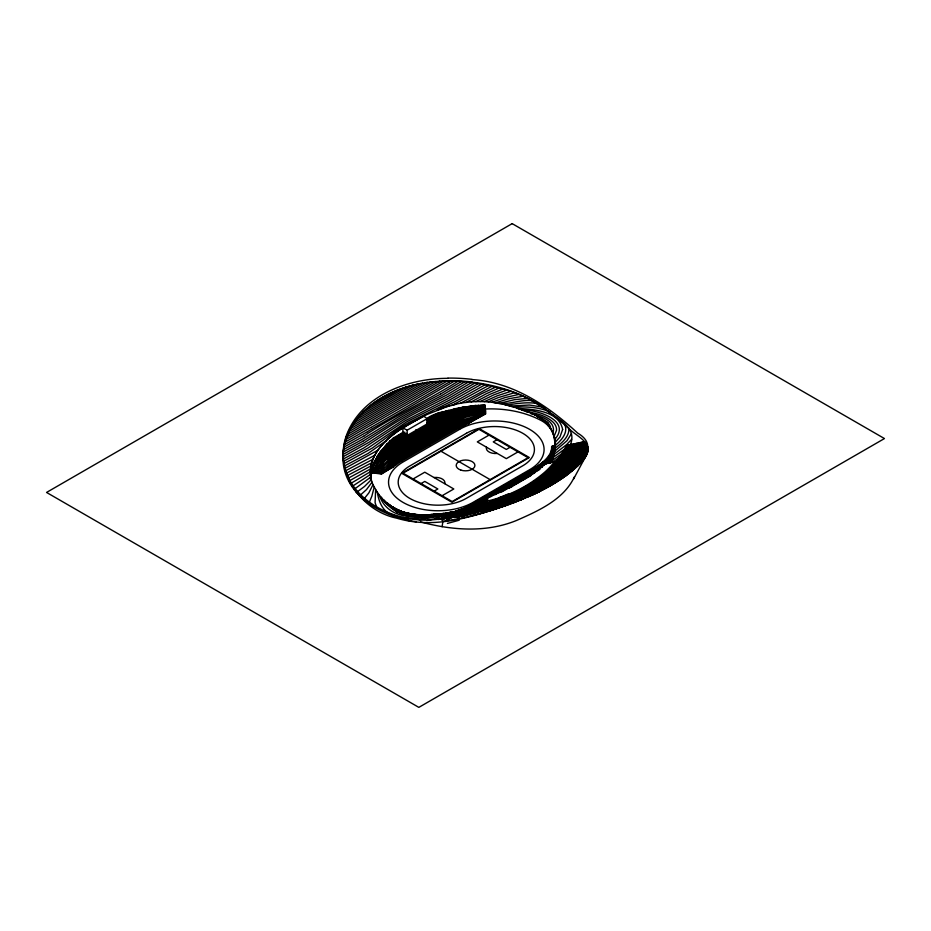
<?xml version="1.0" encoding="UTF-8"?>
<svg xmlns="http://www.w3.org/2000/svg" width="931" height="931" viewBox="0 0 931 931"><rect width="100%" height="100%" fill="white"/><g stroke="black" fill="none" stroke-linecap="round" stroke-linejoin="round"><path stroke-width="1.4" d="M441.876 520.254L441.876 516.274L483.631 504.265M375.635 489.52L375.088 502.635L377.008 508.349M433.462 514.273L443.587 513.668M516.996 408.232C543.576 414.784 565.385 432.938 550.675 462.125M554.888 448.777L555.4 445.134L551.641 446.496C552.048 452.908 547.428 458.04 542.924 461.974A52.648 16.386 -19.6 0 1 536.454 466.85L536.454 467.083A57.722 33.33 0 0 0 542.924 461.974M527.516 497.107C546.485 488.903 564.896 478.522 579.722 463.964C585.646 458.634 592.104 448.463 584.226 441.736L566.63 445.425C546.288 489.124 494.105 498.364 454.654 517.485M370.212 478.871L372.796 468.619M433.38 515.052L433.369 515.227A84.709 16.095 -2.5 0 0 435.394 515.18M442.155 526.737L442.877 521.29C476.637 516.577 509.583 505.94 540.294 491.219M368.839 503.427L371.83 496.258L374.227 487.076M562.638 429.494L559.915 437.093L554.818 442.737M353.128 424.268C327.316 460.589 356.201 509.781 396.618 518.148C439.444 530.996 483.445 513.365 523.443 498.818M480.477 405.125L484.644 404.671L485.517 413.992L465.395 425.002A51.542 29.757 0 0 0 458.157 428.481L401.564 461.148A51.542 29.757 0 0 0 395.535 465.337L381.512 474.042L372.458 472.855L373.238 464.616L380.046 452.222M570.226 445.076C578.36 426.375 554.853 418.182 544.356 407.929C522.931 393.359 497.631 385.073 471.982 382.199M345.68 437.419C359.89 395.966 407.417 378.207 448.032 378.335M345.68 440.049L349.532 430.599L354.944 421.696M553.223 432.147C555.749 420.346 539.619 415.785 530.926 413.725M487.6 497.131L485.877 501.378L485.877 505.44M420.603 521.919C451.791 530.344 485.924 532.951 516.449 520.499C538.397 510.816 563.825 499.668 574.497 476.684M571.506 433.532L567.037 440.7L553.689 452.105M573.543 479.058L586.6 454.735C593.07 442.493 576.056 436.011 569.353 428.97C548.941 410.769 526.352 393.522 498.841 388.157C463.149 378.289 423.151 377.323 389.181 393.755M566.036 446.682L566.63 445.425L562.382 455.05M405.846 426.037C386.062 437.395 362.171 459.588 373.005 484.667L368.862 492.871L363.544 499.516M565.722 447.322L556.249 462.16M554.201 451.139L551.815 455.736L546.346 461.473L538.386 467.071L467.071 508.233A4.62 2.665 0 0 1 466.163 508.652A54.859 31.677 0 0 1 455.631 512.248M554.236 453.013L552.909 455.562L547.335 461.427L539.258 467.094L467.909 508.279A5.795 3.352 0 0 1 466.757 508.792L458.785 511.526M586.6 454.735C575.649 471.552 557.436 482.049 540.12 491.207L532.951 494.698M376.904 457.342L374.064 462.532L381.663 453.979A68.079 39.311 0 0 1 389.845 448.265M571.576 439.362L566.723 444.518L552.979 455.178M353.989 423C369.281 400.877 395.105 388.25 421.033 383.537M372.039 482.188L366.453 489.625L359.436 495.932M554.271 435.976L556.529 430.262A26.138 15.094 0 0 0 553.328 422.383C546.008 415.435 535.732 413.061 526.027 411.665M551.594 461.392L551.501 461.52A109.195 33.982 -19.6 0 1 550.198 463.254C562.952 438.734 549.732 416.995 524.118 410.874C501.262 401.133 475.31 398.608 451.302 405.416M388.53 468.956L393.406 463.836A53.905 31.119 0 0 1 399.888 459.309L456.481 426.631A53.905 31.119 0 0 1 464.325 422.895L473.658 419.962L485.517 413.12M357.073 418.869C365.569 408.15 376.799 399.806 389.053 393.825M559.857 457.284L566.676 450.045L575.09 443.656M554.713 439.455C572.39 419.625 534.534 409.151 521.674 409.954M384.747 446.449L393.045 438.152L403.135 432.333M561.882 454.153L565.292 450.336L573.31 444.029M582.294 443.866L584.226 441.736M552.106 457.389L548.312 461.369L540.143 467.106L468.747 508.326A6.982 4.027 0 0 1 467.362 508.943L459.297 511.701M552.677 457.773L549.302 461.322L541.016 467.129L469.585 508.373A8.158 4.713 0 0 1 467.967 509.094L463.894 510.491M552.758 458.657L546.09 464.208M552.467 459.949L548.08 463.452M377.427 456.213L380.686 453.164A69.266 39.986 0 0 1 389.007 447.346L445.6 414.667A69.266 39.986 0 0 1 455.678 409.861L463.603 407.161L476.218 405.52M371.271 479.698L364.463 486.506L356.224 492.639M557.401 460.659L568.05 449.766L576.859 443.284M586.646 451.756L587.892 450.813M554.201 464.522L569.435 449.475L578.64 442.912M568.922 445.751L570.459 444.296M565.769 447.171L567.98 445.146M564.64 449.452L569.76 444.774M386.353 444.657L393.045 438.978L404.915 432.124M485.319 410.222L484.644 406.358M554.667 445.926C560.811 440.933 568.969 432.578 564.477 424.105M483.364 411.944L482.77 412.456M546.322 472.354L546.951 471.808M388.995 443.179L387.564 444.436A120.262 69.429 0 0 0 380.372 451.756M482.374 412.805L468.328 423.919M370.678 477.149L353.92 489.508M551.233 467.758L570.819 449.196L580.409 442.539M582.748 459.169L585.25 457.168M386.318 440.607L368.164 453.374L344.295 466.047M554.248 449.021C560.59 443.703 569.528 437.454 568.899 428.179M580.129 461.799L584.482 458.331M583.411 459.739L577.383 464.522M582.154 461.287L575.498 466.524M580.409 463.219L572.635 469.247M393.045 439.42L383.479 447.916L407.022 434.137M586.891 454.247C563.29 474.077 537.396 491.3 508.477 502.403M586.425 455.154C565.001 472.96 541.9 488.996 515.937 499.493M585.96 456.062C567.142 471.517 547.265 485.947 524.863 495.804M578.011 465.64L567.084 473.821M550.919 461.404L562.743 453.025M587.252 453.42C562.149 474.729 534.219 492.674 503.264 504.299M547.591 471.202L572.193 448.905L582.189 442.167M579.117 462.055L553.095 480.99L533.638 491.894M576.301 464.825L553.887 480.943L536.163 491.021M571.646 469.468L574.346 467.409M574.415 468.945L549.418 485.796L520.394 500.145M552.048 458.261L565.78 448.288M586.623 451.768C558.647 476.02 526.62 494.978 491.847 507.814M587.845 451.384C559.636 475.741 527.493 494.978 492.476 507.884M587.647 452.059C560.811 474.973 530.717 493.837 497.491 506.092M587.449 452.745C560.916 475.485 530.961 493.93 498.132 506.15M587.996 449.685L560.439 471.109A39.265 22.67 0 0 1 556.715 473.774C534.51 490.288 508.361 499.959 483.177 510.875M587.95 450.243C558.181 476.102 523.955 495.955 486.936 509.583M567.363 472.599L569.411 471.109M564.093 475.508L566.211 473.96M552.735 462.067L561.416 456.167M543.89 474.403C558.402 464.825 569.027 450.569 583.958 441.794M573.612 467.455L554.667 480.885L536.826 491.056M587.787 447.683C554.608 477.254 515.18 497.887 473.821 513.609M587.845 448.172C555.795 476.393 518.346 497.224 478.278 511.875M587.915 448.661C556.273 476.474 519.37 497.049 479.884 511.538M587.985 449.161C557.029 476.265 521.104 496.572 482.526 510.782M549.092 463.37L551.268 461.846A112.965 65.217 0 0 1 550.512 463.161M558.46 460.112L554.585 462.742M370.34 474.531L352.011 486.529M587.17 445.879L554.236 471.773L536.233 483.585L513.342 495.397L468.363 514.657M587.333 446.333L555.202 471.563L537.117 483.468L513.993 495.432L469.829 514.331M587.496 446.775C553.98 476.637 514.331 497.922 472.343 513.435M587.647 447.217C554.329 476.998 514.738 497.864 473.088 513.516M555.458 480.827L558.949 478.476M566.537 475.241L550.116 485.807M442.586 519.649L464.429 510.269M445.705 520.976L446.356 520.545M377.87 450.208L344.796 468.444M439.723 381.221L347.798 434.288M443.563 381.058L346.798 436.942M447.311 380.977L345.867 439.548M431.588 381.896L350.487 428.726M450.907 381.023L448.707 382.408M454.468 381.116L372.516 428.574M564 450.569L571.541 444.401M584.971 442.528C566.653 454.479 552.386 472.157 532.637 482.409M585.25 442.947C565.338 456.69 548.929 475.706 526.55 486.25C504.393 499.167 479.209 505.766 456.516 517.264M585.529 443.365C565.943 457.028 549.546 475.555 527.551 486.075C505.277 499.179 479.861 505.708 457.109 517.52M585.808 443.784C566.525 457.354 550.163 475.404 528.552 485.889C506.417 498.946 481.211 505.603 458.529 517.24M586.088 444.203L577.348 450.441L552.967 470.725L532.648 484.062L510.735 495.245L460.961 516.344M586.367 444.622L553.992 470.469L533.544 483.945L511.387 495.28L462.695 516.123M586.635 445.041L555.004 470.213L534.441 483.817L512.038 495.327L473.134 511.422L463.277 516.321M586.914 445.46L556.016 469.957L535.337 483.701L512.69 495.362L466.582 514.924M448.695 382.408L371.027 427.399M427.236 382.443L352.186 425.793M417.751 384.096L356.585 419.427M539.13 478.01C555.993 468.118 568.096 452.198 584.598 442.109M435.731 381.501L349.044 431.553M364.102 435.952C394.162 415.645 427.352 400.702 457.936 381.303M446.31 518.73L453.327 514.959L469.98 508.559M446.531 519.254L454.084 515.099L474.717 507.116M447.939 519.033L458.355 513.726L479.57 505.614M449.103 518.974L459.111 513.842L485.237 503.729M457.598 518.986L458.867 518.253M367.512 431.681L372.225 428.737M370.235 471.808L350.37 483.689M422.662 383.165L354.187 422.697M360.728 440.258L398.899 416.681A590.801 341.095 0 0 1 414.528 407.964L440.538 394.057M362.857 441.259L400.481 417.693A490.113 282.966 0 0 1 415.831 409.163L441.422 395.733L464.767 381.85M462.09 518.09L464.01 516.891M463.603 517.752L464.778 517.031M412.363 385.353L359.587 415.843M461.38 381.535L440.572 394.034M550.873 483.596L554.55 481.339M406.219 387.087L363.23 411.909M398.561 389.74L390.287 394.686A28.733 16.583 0 0 1 389.484 395.151L368.49 407.103M468.142 382.21L446.845 394.895L417.123 410.373A413.888 238.953 0 0 0 407.487 415.61A389.624 224.953 0 0 0 391.404 425.164L363.893 442.97L343.527 454.165M532.043 482.758L532.625 482.421M469.841 516.298L471.295 515.495M471.423 515.925L474.158 514.401M409.209 423.989L427.201 414.435L447.148 406.614M402.89 433.229L402.89 427.969L423.454 416.087L427.259 418.578L427.259 426.468M427.492 418.263C429.424 415.692 442.423 411.397 443.144 411.874L427.096 421.138M402.89 427.969L407.196 430.169L427.259 418.578M403.728 432.38L389.461 441.469L404.159 432.973M426.654 419.136L439.048 412.84L426.503 420.079M426.654 419.578L433.986 415.342L446.484 410.792M406.184 433.218L386.505 444.576L401.564 461.148L399.038 459.705M426.712 422.767L449.033 410.152L433.986 415.785M389.845 448.265L446.438 415.587A68.091 39.311 0 0 1 456.341 410.862L467.944 407.208L479.093 405.253M471.214 401.936L486.203 393.766L498.841 388.157M482.584 412.619L485.517 410.92M485.517 411.805L479.395 415.342L462.323 419.881A57.443 33.167 0 0 0 453.967 423.873L397.374 456.551A57.443 33.167 0 0 0 390.473 461.369L381.512 471.563L372.458 466.931M388.332 469.224L381.512 473.157L372.458 471.97M485.517 413.55L471.261 421.778L464.988 423.896A52.718 30.432 0 0 0 457.319 427.562L400.726 460.228A52.718 30.432 0 0 0 394.383 464.662L390.799 468.2L381.512 473.6L372.458 472.413M413.085 478.965L424.78 472.203L453.816 488.973L442.109 495.723M489.008 435.126L477.3 441.888L506.336 458.646L518.032 451.884M421.056 483.573L424.78 481.42L437.861 488.973L434.137 491.114M496.979 439.735L493.255 441.888L506.336 449.44L510.06 447.287M467.083 509.56L464.569 508.105L536.186 467.013L542.296 467.164M487.902 498.329L470.423 508.419A9.345 5.388 0 0 1 468.561 509.245L464.639 510.584M490.393 496.886L541.889 467.153M487.483 499.086L471.249 508.466A10.52 6.075 0 0 1 469.166 509.397M494.978 494.768L539.119 469.282M473.344 507.791L487.076 499.854M499.551 492.65L539.992 469.305M474.17 507.826L487.902 499.9M501.634 491.975L534.766 472.843M474.624 508.105L486.82 501.053M508.78 488.379L511.212 486.971M512.434 486.261L530.751 475.694M477.44 506.999L486.098 501.995M480.408 505.812L486.645 502.205M483.515 504.544L486.029 503.089M466.094 402.483L481.478 393.801L495.315 387.273M370.387 468.98L349.078 481.013M471.493 382.641L447.613 396.699L418.426 411.572A354.28 204.541 0 0 0 403.658 419.706L368.769 442.411L343.399 456.551M474.845 383.13L448.37 398.491L405.241 420.719L363.707 448.02L343.504 458.913M475.869 401.633L489.881 394.348L502.554 389.205M441.957 516.67L443.68 515.693M442.062 517.147L446.985 514.855M442.167 517.613L450.348 513.959M442.26 518.09L454.06 513.016M442.365 518.567L457.924 512.027M442.469 519.044L461.648 510.956M460.263 403.379L491.777 386.377M473.064 515.506L475.043 514.401M476.463 514.61L477.673 513.97M374.623 455.387L345.366 470.877M370.864 427.504L345.25 442.039M344.714 444.506L367.268 431.809M344.167 446.985L363.777 436.139M347.903 478.383L370.829 465.989M542.482 488.379L544.984 487.029M478.197 383.653L449.126 400.283L406.835 421.731L368.013 448.02L343.644 461.287M481.56 384.259L449.882 402.076L408.418 422.744A223.475 129.025 0 0 0 394.465 431.775L372.33 448.032L343.946 463.661M343.853 449.394L360.378 440.444M343.69 451.779L362.718 441.341M480.221 401.54L493.814 394.872L506.278 390.275M346.926 475.834L371.62 462.8M372.831 459.32L346.088 473.332M547.102 485.901L546.229 486.354M480.024 513.644L481.804 512.725M481.897 513.121L484.562 511.794M483.771 512.585L487.669 510.712M423.465 416.25C400.004 428.621 366.651 446.764 370.829 478.08M452.536 405.113L488.344 385.632M484.923 384.899L454.805 401.738L436.814 410.28M484.341 401.61L497.305 395.768L510.269 391.555M488.275 401.843L498.353 397.572L514.273 392.835M508.745 494.803L453.874 517.31M525.456 495.862L532.462 492.452M526.062 495.92L533.335 492.383M481.548 511.247L480.617 511.596M485.761 512.015L488.356 510.782M487.995 511.352L490.602 510.13M490.241 510.677L494.233 508.85M454.409 513.481L460.077 510.875M535.86 491.184L534.557 491.801M453.083 517.136L491.417 501.576M498.62 498.946L473.96 507.372M487.553 509.676L490.753 508.221M492.639 509.944L496.211 508.338M514.738 500.028L509.152 502.437M495.28 509.106L499.97 507.034M516.554 499.54L524.456 496.002M518.183 500.482L508.698 504.602M526.655 496.979L513.621 502.798M393.592 467.059L381.512 471.842L372.458 470.655M493.093 507.965L496.549 506.452M498.062 508.221L501.774 506.592M501.239 507.174L507.209 504.59M442.19 516.449L434.544 518.788A111.138 64.169 0 0 1 426.77 520.569M509.827 502.472L513.633 500.808M498.772 506.208L502.298 504.672M503.927 504.346L507.849 502.659M504.753 505.987L512.539 502.612M464.802 507.965L469.084 505.754M492.068 402.239L504.916 397.618L518.753 394.441M449.149 512.62L436.988 516.717L419.171 519.835M454.619 511.806L444.215 515.937M439.746 413.876L441.096 413.364A120.483 69.557 0 0 1 455.445 408.662L463.58 407.15L462.742 407.336A111.883 64.588 0 0 0 444.995 412.41M470.167 509.641L464.36 508.198L454.165 511.678L444.902 513.412M438.908 409.442L442.981 407.964M443.61 513.342C430.553 517.589 416.18 519.789 402.658 517.485M481.35 511.654L482.002 511.433M495.746 402.774L508.873 398.736L523.315 396.175M438.198 519.521L442.97 518.125M467.327 515.041L468.084 514.796M473.32 507.546L463.114 510.537M447.055 406.638L455.794 404.31M442.621 520.033L441.876 516.274L457.191 513.54M463.207 510.514L450.848 513.877M554.515 450.057L551.268 450.953L554.515 451.267M499.388 403.379L514.482 399.667L527.993 398.352M493.407 402.378C506.371 406.44 519.23 399.027 532.509 400.702M485.877 501.378C507.674 496.677 528.342 486.459 545.147 471.808A126.651 73.118 0 0 0 554.178 462.067L554.178 466.128M454.584 408.872L455.352 408.709L454.665 408.988A70.453 40.673 0 0 0 444.762 413.748L388.169 446.426A70.453 40.673 0 0 0 380.395 451.756M464.232 510.13L472.448 508.454M432.17 514.447C425.863 515.855 419.322 516.088 412.887 515.646C393.801 515.797 381.035 500.18 373.005 484.667M438.012 513.993C417.181 519.51 386.807 519.684 379.126 494.501M446.531 513.388L454.654 511.864L464.965 508.349A2.258 1.303 0 0 0 465.407 508.151L536.628 467.025C543.948 462.218 553.107 455.853 552.816 446.042L555.4 446.019M452.373 512.574L465.558 508.501A3.433 1.978 0 0 0 466.245 508.198L537.513 467.048C544.996 462.137 554.306 455.608 554.003 445.588L555.4 445.577M464.034 510.176L446.822 512.969M553.631 455.457L548.522 456.26L552.607 457.249M425.025 382.757L427.376 382.432M425.979 514.715C409.291 516.961 391.032 511.596 381.245 497.049M455.34 511.713C431.681 515.332 401.948 519.824 383.909 499.877M506.545 405.066C516.821 403.612 527.318 401.726 537.664 403.623M510.153 406.056L529.355 405.032L543.215 407.173M554.178 462.067L546.322 463.033A228.886 132.144 0 0 1 487.623 497.142M482.339 412.642L471.179 414.667L460.996 417.879A59.817 34.528 0 0 0 452.291 422.034L395.698 454.712A59.805 34.528 0 0 0 388.506 459.728L383.397 465.023L379.964 470.772L372.458 469.783M429.75 382.199L448.032 380.965M482.351 405.846L469.177 408.081L457.005 411.863A66.904 38.625 0 0 0 447.276 416.506L390.683 449.184A66.904 38.625 0 0 0 382.641 454.805L377.614 459.867L372.458 467.153M478.988 405.648L484.795 405.602L482.595 405.811M478.988 406.091L484.644 405.474L485.156 407.836L471.202 409.966L458.331 413.864A64.542 37.263 0 0 0 448.951 418.345L392.358 451.023A64.542 37.263 0 0 0 384.596 456.446L379.08 462.16L375.356 468.409L372.458 468.025M478.988 406.521L484.644 405.916M484.981 406.719L470.772 408.895L457.668 412.864A65.717 37.938 0 0 0 448.114 417.425L391.52 450.104A65.717 37.938 0 0 0 383.619 455.62L377.998 461.439L374.192 467.816L372.458 467.595M485.342 408.942L471.633 411.036L459.006 414.865A63.355 36.577 0 0 0 449.789 419.276L393.196 451.942A63.355 36.577 0 0 0 385.574 457.261C379.86 459.728 378.917 470.772 372.458 468.468M485.505 410.059L472.064 412.119L459.67 415.878A62.179 35.902 0 0 0 450.627 420.195L394.034 452.862A62.179 35.89 0 0 0 386.551 458.087C380.511 460.798 380.092 472.25 372.458 468.91M430.006 514.61L438.094 513.982M436.034 514.366L443.831 513.9M440.072 514.366L444.075 514.133M551.618 461.194L543.401 461.636L546.148 462.719M484.865 409.035C504.497 408.092 524.921 411.63 542.284 421.103A40.056 23.124 0 0 1 548.056 425.676M419.206 514.703C407.685 514.703 395.594 511.422 387.284 503.019M513.854 407.208C526.038 406.544 538.77 406.882 550.046 412.037M517.601 408.441L518.253 408.43C532.823 409.279 559.112 410.757 562.638 429.482M345.727 437.43A119.529 82.184 3.3 0 0 343.074 453.979C340.35 491.94 378.277 515.099 411.002 520.545M551.641 446.496L555.4 446.449M422.569 514.808C409.71 514.983 396.245 511.678 386.749 502.565L397.677 512.737L389.181 504.625L401.82 514.04L391.765 506.569L406.056 515.076L394.465 508.314L410.466 515.867L397.409 509.897L415.063 516.414L400.621 511.294L419.858 516.74L404.17 512.492L424.827 516.833L408.092 513.458L421.219 515.437L412.433 514.18M502.437 486.506L511.771 487.006M464.569 508.105L472.122 508.512M416.238 521.744L407.708 520.417M471.982 379.569C513.307 382.106 548.208 405.963 577.709 433.113C607 450.429 563.977 473.786 550.361 483.154C512.201 502.961 470.097 517.95 426.887 520.138C390.205 520.499 345.715 497.945 343.167 457.342M372.458 469.34C380.988 473.879 381.279 461.869 387.529 458.913A60.992 35.215 0 0 1 394.872 453.781L451.465 421.115A60.992 35.215 0 0 1 460.333 416.879L471.784 413.352L484.073 411.316L485.517 410.49L484.644 407.231M372.458 470.225L381.116 471.354L384.48 465.744L389.484 460.554A58.63 33.853 0 0 1 396.536 455.631L453.129 422.953A58.63 33.853 0 0 1 461.66 418.88C469.271 415.133 478.383 415.854 485.517 411.362L484.644 407.673M372.458 471.098L381.512 472.285L384.352 470.655L391.451 462.195A56.267 32.48 0 0 1 398.212 457.47L454.805 424.792A56.267 32.48 0 0 1 462.986 420.882L477.533 416.809L485.517 412.235L484.644 408.546M372.458 471.54L381.512 472.727L386.237 469.992L392.428 463.021A55.08 31.805 0 0 1 399.05 458.389L455.643 425.711A55.08 31.805 0 0 1 463.65 421.894L475.753 418.322L485.517 412.677L484.644 404.671M398.759 516.891L400.819 517.252M410.559 513.865L402.471 511.957L392.335 506.941M396.746 516.274L388.343 513.26C381.361 508.291 378.58 500.366 377.253 491.987M502.996 404.147L512.399 406.719M537.571 416.89C542.692 418.857 548.859 421.615 550.652 427.259M456.295 512.492L454.165 511.678L454.77 512.457M536.186 467.234L538.525 468.456M455.806 427.131L458.157 428.481L442.923 411.723M427.48 443.447L429.854 444.82L415.994 429.563M440.98 451.232L490.137 479.616M502.437 486.715L504.905 488.147M392.789 508.989L393.732 509.536M546.59 421.929L548.243 423.337M464.36 508.198L466.291 510.095M548.056 425.676C553.421 431.041 555.097 438.978 554.853 446.321M485.249 412.98L485.517 413.992M441.876 516.274L442.528 519.289M407.196 430.169L407.196 438.059M381.512 471.563L381.512 474.042M447.951 378.102A119.517 72.711 10.4 0 1 471.982 379.336M377.102 456.434A112.698 65.065 0 0 1 385.76 446.577M450.255 411.06A103.318 59.654 0 0 1 476.16 405.369M376.799 457.307A111.883 64.588 0 0 1 384.119 448.602M486.89 503.613A116.678 67.358 0 0 1 483.538 504.567M372.121 467.118A104.074 60.084 0 0 1 380.476 452.908M457.086 409.524A104.074 60.084 0 0 1 478.918 405.45M484.399 504.765A118.062 68.161 0 0 1 480.408 505.824M372.121 467.548A104.074 60.084 0 0 1 380.476 453.35M464.697 408.197A104.074 60.084 0 0 1 478.918 405.893M372.121 467.99A104.074 60.084 0 0 1 375.414 460.926M377.963 457.005A104.074 60.084 0 0 1 378.556 456.19M372.121 468.433A104.074 60.084 0 0 1 374.448 463.114M372.121 468.863A104.074 60.084 0 0 1 374.448 463.545M472.087 508.501A11.707 6.761 0 0 1 471.552 508.792M372.121 469.305A104.074 60.084 0 0 1 372.563 468.107M552.316 459.926A120.25 69.429 0 0 1 551.14 462.288M372.121 469.748A104.074 60.084 0 0 1 372.563 468.549M372.121 470.178A104.074 60.084 0 0 1 372.563 468.991M372.121 470.62A104.074 60.084 0 0 1 372.563 469.422M372.121 471.063A104.074 60.084 0 0 1 372.563 469.864M435.51 515.215A87.27 50.379 0 0 1 434.614 515.18M372.121 471.493A104.074 60.084 0 0 1 372.563 470.306M372.121 471.936A104.074 60.084 0 0 1 372.563 470.737M372.121 472.378A104.074 60.084 0 0 1 372.563 471.179M372.202 472.82A102.282 59.049 0 0 1 372.633 471.633M463.696 508.419A55.883 32.271 0 0 1 456.516 510.875M447.951 380.732A119.517 72.711 10.4 0 1 471.982 381.966M343.074 456.609A119.529 82.184 3.3 0 1 345.727 440.06M459.227 520.208A208.253 34.005 -14.3 0 1 447.392 523.431M492.499 502.135A161.924 62.237 -11.5 0 1 485.621 504.532M499.866 497.829A150.31 56.035 -11.8 0 1 490.998 501.134M508.675 493.756A133.855 51.38 -11.5 0 1 499.4 497.538M522.57 491.335A124.87 49.029 -11.2 0 1 513.551 495.734M515.925 483.899A117.76 43.198 -12.2 0 1 509.734 486.762M541.47 484.295A113.407 52.066 -7.4 0 1 534.371 489.403M531.066 474.868A128.21 45.468 -13.9 0 1 521.86 480.338M537.548 470.085A153.662 70.337 -5.7 0 1 532.648 473.402M554.492 468.049A159.62 86.851 5.1 0 1 549.93 472.855M560.695 462.882A151.311 77.692 0.2 0 1 556.947 468.281M552.572 459.751A87.456 31.759 -22.9 0 1 552.199 460.403M485.912 503.555A109.637 31.468 -17.8 0 1 480.256 505.87M384.538 452.501A109.905 54.778 -19.4 0 1 389.484 447.066M441.178 407.883A110.591 42.919 -1.8 0 1 449.778 405.613M497.084 453.455A9.205 5.318 0 0 1 486.494 447.194M433.974 477.51A9.205 5.318 0 0 1 444.82 483.631M512.166 223.626L46.55 492.441L418.834 707.374L884.45 438.559L512.166 223.626M459.623 429.331L403.03 461.997A49.471 28.558 0 0 0 403.03 502.391A49.471 28.558 0 0 0 472.995 502.391L529.588 469.724A49.471 28.558 0 0 0 529.588 429.331A49.471 28.558 0 0 0 459.623 429.331M466.454 433.276L409.861 465.942A39.812 22.984 0 0 0 409.861 498.446A39.812 22.984 0 0 0 466.163 498.446L522.756 465.779A39.812 22.984 0 0 0 522.756 433.276A39.812 22.984 0 0 0 466.454 433.276M479.209 428.597L401.761 473.309L451.907 502.251L529.355 457.54L479.209 428.597M478.941 429.319L403.018 473.157L452.175 501.541L528.098 457.703L478.941 429.319M460.88 470.108A9.357 5.4 0 0 0 474.915 465.43A9.357 5.4 0 0 0 460.88 460.752A9.357 5.4 0 0 0 460.88 470.108"/></g></svg>
